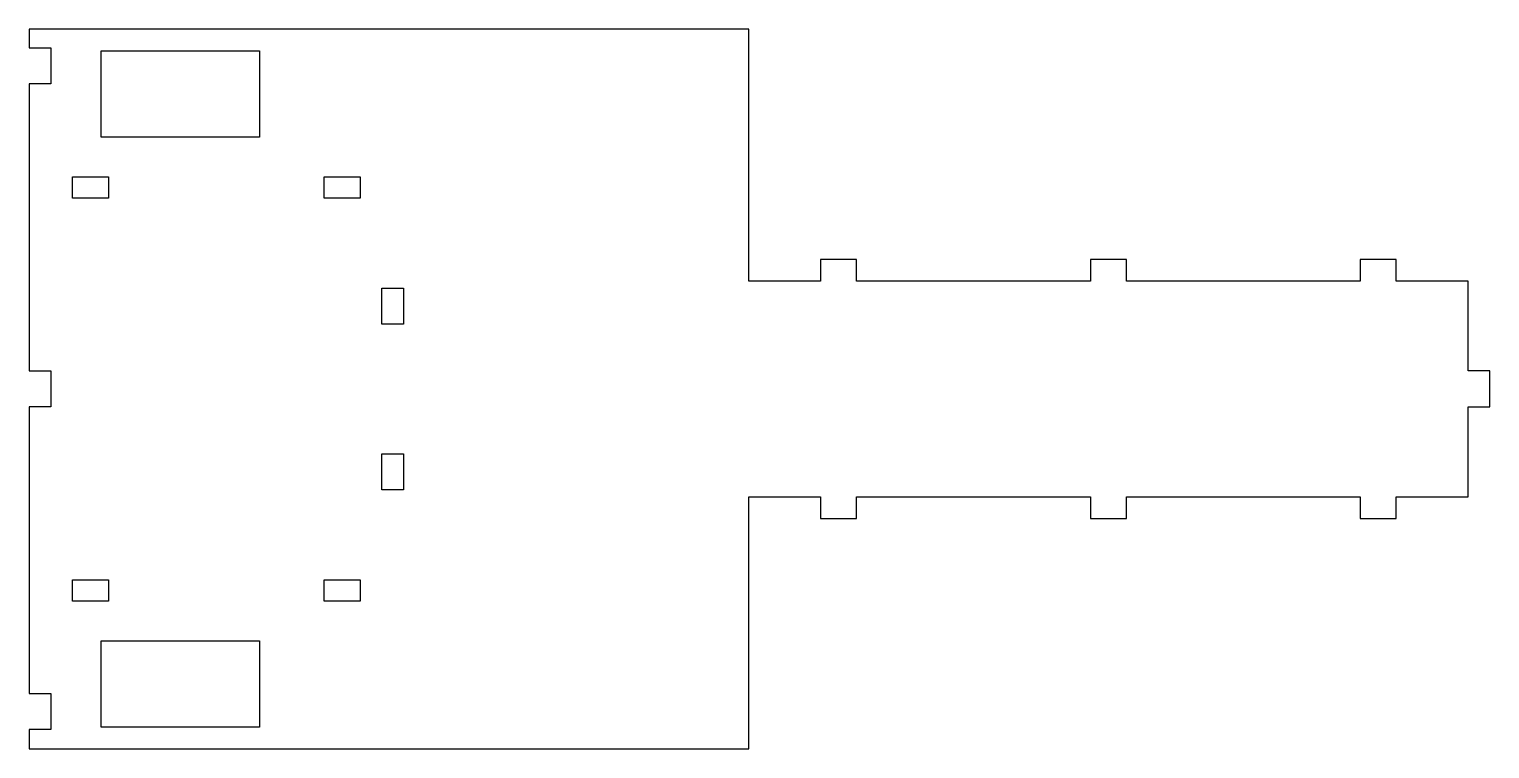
# Model space of a CAD drawing. Header units: millimetres. Extents: x -3 to 200, y 288 to 388.
import ezdxf

# ---------------------------------------------------------------- set-up
doc = ezdxf.new("R2010")
doc.units = ezdxf.units.MM

msp = doc.modelspace()

# ---------------------------------------------------------------- linework, layer by layer
for points in [[(0, 291.04), (-3, 291.04), (-3, 288.34), (97, 288.34), (97, 323.34), (107, 323.34), (107, 320.34), (112, 320.34), (112, 323.34), (144.5, 323.34), (144.5, 320.34), (149.5, 320.34), (149.5, 323.34), (182, 323.34), (182, 320.34), (187, 320.34), (187, 323.34), (197, 323.34), (197, 335.84), (200, 335.84), (200, 340.84), (197, 340.84), (197, 353.34), (187, 353.34), (187, 356.34), (182, 356.34), (182, 353.34), (149.5, 353.34), (149.5, 356.34), (144.5, 356.34), (144.5, 353.34), (112, 353.34), (112, 356.34), (107, 356.34), (107, 353.34), (97, 353.34), (97, 388.34), (-3, 388.34), (-3, 385.76), (0, 385.76), (0, 380.76), (-3, 380.76), (-3, 340.84), (0, 340.84), (0, 335.84), (-3, 335.84), (-3, 296.04), (0, 296.04)], [(7, 373.34), (7, 385.34), (29, 385.34), (29, 373.34)], [(3, 364.84), (3, 367.84), (8, 367.84), (8, 364.84)], [(38, 364.84), (38, 367.84), (43, 367.84), (43, 364.84)], [(49, 352.34), (49, 347.34), (46, 347.34), (46, 352.34)], [(46, 324.34), (46, 329.34), (49, 329.34), (49, 324.34)], [(8, 311.84), (8, 308.84), (3, 308.84), (3, 311.84)], [(43, 311.84), (43, 308.84), (38, 308.84), (38, 311.84)], [(7, 291.34), (7, 303.34), (29, 303.34), (29, 291.34)]]:
    msp.add_lwpolyline(points, close=True)

doc.saveas('drawing.dxf')
